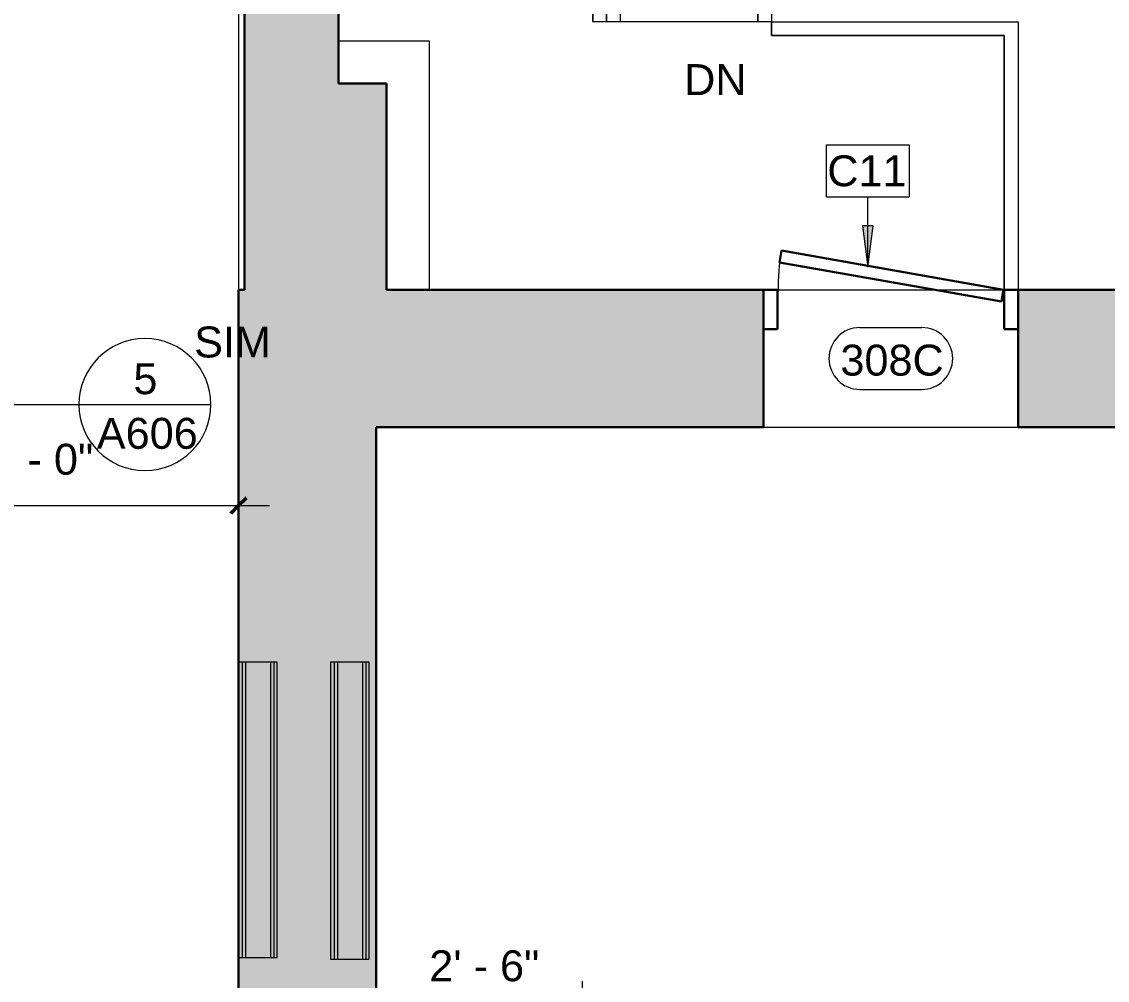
# Model space of a CAD drawing. Header units: inches. Extents: x -1176 to 1474, y -2632 to 978.
# Drawn here: x -621.6 to -463.7, y 463.2 to 602.7 of the extents above; entities that cross this region are included whole.
import ezdxf

# ---------------------------------------------------------------- set-up
doc = ezdxf.new("R2010")
doc.units = ezdxf.units.IN
doc.header["$MEASUREMENT"] = 0
for name, color, linetype, lineweight in [('A-ANNO-DIMS', 211, 'Continuous', 9), ('A-ANNO-DIMS-48', 211, 'Continuous', 9), ('A-ANNO-KEYN', 231, 'Continuous', 9), ('A-ANNO-NOTE', 131, 'Continuous', 9), ('A-ANNO-SYMB', 150, 'Continuous', 9), ('A-DOOR', 31, 'Continuous', 18), ('A-DOOR-FRAM', 31, 'Continuous', 30), ('A-DOOR-IDEN', 31, 'Continuous', 9), ('A-FLOR', 192, 'Continuous', 18), ('A-FLOR-HRAL', 11, 'Continuous', 18), ('A-WALL', 113, 'Continuous', 18), ('A-WALL-PATT', 111, 'Continuous', 18), ('I-WALL', 2, 'Continuous', 18), ('S-STRS', 31, 'Continuous', 18), ('S-STRS-IDEN', 31, 'Continuous', 9)]:
    doc.layers.add(name, color=color, linetype=linetype, lineweight=lineweight)
doc.styles.add('Arial', font='arial.ttf', dxfattribs={"height": 4.5})
doc.styles.add('Swis721 Lt BT', font='swissl.ttf', dxfattribs={"height": 4.5})
doc.styles.add('Swis721 Lt BT_2', font='swissl.ttf', dxfattribs={"height": 0.09375})
doc.dimstyles.new('OTJ_-_3_32__Linear__1_2__Tolerance', dxfattribs={"dimscale": 12, "dimtxt": 4.748918, "dimasz": 0.1875, "dimexe": 0.375, "dimexo": 0.25, "dimgap": 0.25, "dimtad": 1, "dimdec": 1, "dimrnd": 0.5, "dimzin": 3, "dimdsep": 46, "dimlunit": 4, "dimtxsty": 'Swis721 Lt BT', "dimblk1": 'OBLIQUE', "dimblk2": 'OBLIQUE', "dimsah": 1, "dimcen": 0.09, "dimdle": 0.375, "dimazin": 0, "dimtfac": 1, "dimtdec": 4, "dimtix": 1, "dimtmove": 0, "dimatfit": 3, "dimfxl": 1, "dimtvp": 1, "dimfrac": 2, "dimtolj": 1, "dimtzin": 0, "dimarcsym": 2})

# ---------------------------------------------------------------- blocks, each defined once
blk = doc.blocks.new('Single Flush - D2 2_9_ X 6_7_-7506140-3rd Floor Construction')
at = {"layer": 'A-DOOR', "color": 8, "lineweight": 30}
for p, q in [((-15.91, 15.7), (-16.21, 13.97)), ((16.41, 10), (-15.91, 15.7)), ((-16.21, 13.97), (16.1, 8.28)), ((16.1, 8.28), (16.41, 10))]:
    blk.add_line(p, q, dxfattribs=at)
at = {"layer": 'A-DOOR', "lineweight": 9}
blk.add_arc((16.41, 10), 32.81, 170, 180.5, dxfattribs=at)
at = {"layer": 'A-DOOR-FRAM', "color": 8}
for p, q in [((-18.5, 4.25), (-18.5, 10)), ((-18.5, 10), (-16.5, 10)), ((-16.5, 4.25), (-16.5, 10)), ((16.5, 4.25), (16.5, 10)), ((16.5, 10), (18.5, 10)), ((18.5, 4.25), (18.5, 10)), ((-18.5, 4.25), (-16.5, 4.25)), ((16.5, 4.25), (18.5, 4.25))]:
    blk.add_line(p, q, dxfattribs=at)
blk = doc.blocks.new('Top Rail Type - Top Rail_Internal_-7032755-3rd Floor Construction')
at = {"layer": 'A-FLOR-HRAL', "lineweight": 9}
for p, q in [((-536.57, 602.68), (-536.57, 610.68)), ((-534.57, 610.68), (-534.57, 602.68)), ((-534.57, 602.68), (-536.57, 602.68))]:
    blk.add_line(p, q, dxfattribs=at)
blk = doc.blocks.new('Top Rail Type - Top Rail_Internal_-V9-3rd Floor Construction')
at = {"layer": 'A-FLOR-HRAL', "lineweight": 9}
for p, q in [((-536.57, 610.68), (-536.57, 602.68)), ((-534.57, 610.68), (-534.57, 602.68)), ((-534.57, 602.68), (-536.57, 602.68))]:
    blk.add_line(p, q, dxfattribs=at)
blk = doc.blocks.new('Top Rail Type - Top Rail_Internal_-7032767-3rd Floor Construction')
at = {"layer": 'A-FLOR-HRAL', "lineweight": 9}
for p, q in [((-514.57, 602.68), (-514.57, 610.68)), ((-512.57, 610.68), (-512.57, 602.68)), ((-512.57, 602.68), (-514.57, 602.68))]:
    blk.add_line(p, q, dxfattribs=at)
blk = doc.blocks.new('Top Rail Type - Top Rail_Internal_-V10-3rd Floor Construction')
at = {"layer": 'A-FLOR-HRAL', "lineweight": 9}
for p, q in [((-514.57, 610.68), (-514.57, 602.68)), ((-512.57, 610.68), (-512.57, 602.68)), ((-512.57, 602.68), (-514.57, 602.68))]:
    blk.add_line(p, q, dxfattribs=at)
blk = doc.blocks.new('Top Rail Type - Top Rail_Internal_-7041669-3rd Floor Construction')
at = {"layer": 'A-FLOR-HRAL', "lineweight": 9}
for p, q in [((-575.57, 664.87), (-536.57, 664.87)), ((-536.57, 664.87), (-536.57, 602.68)), ((-538.57, 662.87), (-575.57, 662.87)), ((-538.57, 602.68), (-538.57, 662.87)), ((-536.57, 602.68), (-538.57, 602.68))]:
    blk.add_line(p, q, dxfattribs=at)
blk = doc.blocks.new('Top Rail Type - Top Rail_Internal_-V16-3rd Floor Construction')
at = {"layer": 'A-FLOR-HRAL', "lineweight": 9}
for p, q in [((-575.57, 664.87), (-536.57, 664.87)), ((-536.57, 664.87), (-536.57, 602.68)), ((-575.57, 662.87), (-538.57, 662.87)), ((-538.57, 662.87), (-538.57, 602.68)), ((-536.57, 602.68), (-538.57, 602.68))]:
    blk.add_line(p, q, dxfattribs=at)
blk = doc.blocks.new('Top Rail Type - Top Rail_Internal_-7041690-3rd Floor Construction')
at = {"layer": 'A-FLOR-HRAL', "lineweight": 9}
for p, q in [((-512.57, 600.68), (-512.57, 602.68)), ((-512.57, 602.68), (-476.71, 602.68)), ((-476.71, 602.68), (-476.71, 563.68)), ((-478.71, 600.68), (-512.57, 600.68)), ((-478.71, 563.68), (-478.71, 600.68)), ((-476.71, 563.68), (-478.71, 563.68))]:
    blk.add_line(p, q, dxfattribs=at)
blk = doc.blocks.new('Top Rail Type - Top Rail_Internal_-V17-3rd Floor Construction')
at = {"layer": 'A-FLOR-HRAL', "lineweight": 9}
for p, q in [((-512.57, 602.68), (-512.57, 600.68)), ((-512.57, 602.68), (-476.71, 602.68)), ((-476.71, 602.68), (-476.71, 563.68)), ((-512.57, 600.68), (-478.71, 600.68)), ((-478.71, 600.68), (-478.71, 563.68)), ((-476.71, 563.68), (-478.71, 563.68))]:
    blk.add_line(p, q, dxfattribs=at)
blk = doc.blocks.new('Door Tag - Door Tag-41184-3rd Floor Construction')
at = {"layer": 'A-DOOR-IDEN'}
for p, q in [((-0.09375, 0.09375), (0.09375, 0.09375)), ((-0.09375, -0.09375), (0.09375, -0.09375))]:
    blk.add_line(p, q, dxfattribs=at)
for centre, start, end in [((-0.09375, 0), 90, 270), ((0.09375, 0), 270, 90)]:
    blk.add_arc(centre, 0.09375, start, end, dxfattribs=at)
blk = doc.blocks.new('Align symbol - U shaped 2016 - symbol_align 01-8007803-3rd Floor Construction')
at = {"layer": 'A-ANNO-NOTE'}
for points in [[(-0.0156, 0.125), (0.0156, 0.125), (0, 0)], [(1.9844, 0.125), (2.0156, 0.125), (2, 0)]]:
    blk.add_hatch(color=256, dxfattribs=at).paths.add_polyline_path(points, flags=0)
for p, q in [((0, 0.375), (2, 0.375)), ((0, 0), (0, 0.375)), ((2, 0.375), (2, 0))]:
    blk.add_line(p, q, dxfattribs=at)
at = {"layer": 'A-ANNO-NOTE', "insert": (0.8109, 0.5442), "char_height": 0.09375, "width": 0.4545, "attachment_point": 1, "style": 'Swis721 Lt BT_2'}
blk.add_mtext('ALIGN', dxfattribs=at)
blk = doc.blocks.new('DIMBLOCK26-3rd Floor Construction')
at = {"layer": 'A-ANNO-DIMS-48'}
for p, q in [((-570.07, 457.15), (-570.07, 463.06)), ((-540.07, 440.71), (-540.07, 463.06)), ((-574.57, 458.56), (-535.57, 458.56)), ((-570.07, 458.56), (-570.07, 457.15)), ((-540.07, 458.56), (-540.07, 440.71))]:
    blk.add_line(p, q, dxfattribs=at)
at = {"layer": 'A-ANNO-DIMS-48', "lineweight": 50}
for p, q in [((-570.07, 458.56), (-568.95, 459.69)), ((-540.07, 458.56), (-538.95, 459.69)), ((-570.07, 458.56), (-571.2, 457.44)), ((-540.07, 458.56), (-541.2, 457.44))]:
    blk.add_line(p, q, dxfattribs=at)
at = {"layer": 'A-ANNO-DIMS-48', "color": 0, "insert": (-562.34, 467.57), "char_height": 4.5, "width": 17.4579, "attachment_point": 1, "line_spacing_factor": 1.005062, "style": 'Swis721 Lt BT'}
blk.add_mtext('2\' - 6"', dxfattribs=at)
blk = doc.blocks.new('_Oblique')
at = {"color": 0, "linetype": 'ByBlock', "lineweight": -2}
blk.add_line((-0.5, -0.5), (0.5, 0.5), dxfattribs=at)
blk = doc.blocks.new('DIMBLOCK47-3rd Floor Construction')
at = {"layer": 'A-ANNO-DIMS-48'}
for p, q in [((-649.82, 530.86), (-649.82, 536.77)), ((-590.07, 530.86), (-590.07, 536.77)), ((-654.32, 532.27), (-585.57, 532.27)), ((-649.82, 532.27), (-649.82, 530.86)), ((-590.07, 532.27), (-590.07, 530.86))]:
    blk.add_line(p, q, dxfattribs=at)
at = {"layer": 'A-ANNO-DIMS-48', "lineweight": 50}
for p, q in [((-649.82, 532.27), (-650.95, 531.14)), ((-649.82, 532.27), (-648.7, 533.39)), ((-590.07, 532.27), (-591.2, 531.14)), ((-590.07, 532.27), (-588.95, 533.39))]:
    blk.add_line(p, q, dxfattribs=at)
at = {"layer": 'A-ANNO-DIMS-48', "color": 0, "insert": (-627.22, 541.27), "char_height": 4.5, "width": 17.4579, "attachment_point": 1, "line_spacing_factor": 1.005062, "style": 'Swis721 Lt BT'}
blk.add_mtext('5\' - 0"', dxfattribs=at)
blk = doc.blocks.new('Floor Plan - Callout Head-3511279-3rd Floor Construction')
at = {"layer": 'A-ANNO-SYMB'}
blk.add_line((-0.2, 0), (0.2, 0), dxfattribs=at)
for start, end in [(360, 180), (180, 360)]:
    blk.add_arc((0, 0), 0.2, start, end, dxfattribs=at)
blk = doc.blocks.new('Keynote Tag - Keynote Number - Boxed-135510-3rd Floor Construction')
at = {"layer": 'A-ANNO-KEYN'}
for p, q in [((-0.125, -0.0792), (-0.125, 0.0781)), ((-0.125, 0.0781), (0.125, 0.0781)), ((0.125, 0.0781), (0.125, -0.0792)), ((-0.125, -0.0792), (0.125, -0.0792))]:
    blk.add_line(p, q, dxfattribs=at)

msp = doc.modelspace()

# ---------------------------------------------------------------- hatches: boundary and pattern name
at = {"layer": 'A-ANNO-KEYN'}
msp.add_hatch(color=256, dxfattribs=at).paths.add_polyline_path([(-498.56, 566.97), (-497.77, 572.97), (-499.35, 572.97)], flags=0)
at = {"layer": 'A-WALL-PATT', "lineweight": 9}
h = msp.add_hatch(color=7, dxfattribs=at)
h.paths.add_polyline_path([(-575.57, 563.68), (-575.57, 604.87), (-589.2, 604.87), (-589.2, 563.68)], flags=0)
h.paths.add_polyline_path([(-589.2, 644.87), (-575.57, 644.87), (-575.57, 710.37), (-589.2, 710.37), (-589.2, 694.53)], flags=0)
h.paths.add_polyline_path([(-575.57, 746.87), (-575.57, 789.87), (-589.2, 789.87), (-589.2, 746.87)], flags=0)
msp.add_hatch(color=7, dxfattribs=at).paths.add_polyline_path([(-575.57, 563.68), (-568.57, 563.68), (-568.57, 593.68), (-575.57, 593.68)], flags=0)
at = {"layer": 'A-WALL-PATT'}
h = msp.add_hatch(color=250, dxfattribs=at)
h.paths.add_polyline_path([(-22.28, 543.68), (-22.28, 563.68), (-53.53, 563.68), (-53.53, 543.68), (-32.36, 543.68)], flags=0)
h.paths.add_polyline_path([(-590.07, 543.68), (-513.71, 543.68), (-513.71, 563.68), (-590.07, 563.68), (-590.07, 556.36)], flags=0)
h.paths.add_polyline_path([(-351.2, 543.68), (-309.04, 543.68), (-309.04, 563.68), (-377.56, 563.68), (-377.56, 543.68), (-351.7, 543.68)], flags=0)
h.paths.add_polyline_path([(-98.53, 543.68), (-97.77, 543.68), (-97.77, 563.68), (-152.07, 563.68), (-152.07, 543.68), (-99.03, 543.68)], flags=0)
h.paths.add_polyline_path([(-476.71, 543.68), (-421.79, 543.68), (-421.79, 563.68), (-476.71, 563.68)], flags=0)
h.paths.add_polyline_path([(-196.3, 543.68), (-196.3, 563.68), (-264.81, 563.68), (-264.81, 543.68), (-237.96, 543.68)], flags=0)
at = {"layer": 'A-WALL-PATT', "lineweight": 9}
h = msp.add_hatch(color=7, dxfattribs=at)
h.paths.add_polyline_path([(-584.07, 190.25), (-570.07, 190.25), (-570.07, 242.47), (-590.07, 242.47), (-590.07, 190.25)], flags=0)
h.paths.add_polyline_path([(-590.07, 282.47), (-570.07, 282.47), (-570.07, 307.14), (-590.07, 307.14)], flags=0)
h.paths.add_polyline_path([(-570.07, 347.14), (-570.07, 543.68), (-590.07, 543.68), (-590.07, 347.14)], flags=0)

# ---------------------------------------------------------------- linework, layer by layer
at = {"layer": 'A-ANNO-KEYN'}
for p, q in [((-498.56, 566.97), (-498.56, 577.21)), ((-497.77, 572.97), (-499.35, 572.97)), ((-499.35, 572.97), (-498.56, 566.97)), ((-498.56, 566.97), (-497.77, 572.97))]:
    msp.add_line(p, q, dxfattribs=at)
at = {"layer": 'A-ANNO-SYMB'}
msp.add_line((-642.1, 546.97), (-613.3, 546.97), dxfattribs=at)
at = {"layer": 'A-FLOR'}
for p, q in [((-590.07, 653.9), (-590.07, 563.68)), ((-514.57, 602.68), (-534.57, 602.68)), ((-513.71, 563.68), (-478.71, 563.68)), ((-513.71, 543.68), (-476.71, 543.68))]:
    msp.add_line(p, q, dxfattribs=at)
at = {"layer": 'A-WALL', "color": 8, "lineweight": 30}
for p, q in [((-589.2, 604.87), (-589.2, 563.68)), ((-575.57, 593.68), (-575.57, 604.87)), ((-568.57, 593.68), (-575.57, 593.68)), ((-568.57, 563.68), (-568.57, 593.68)), ((-589.2, 563.68), (-590.07, 563.68)), ((-590.07, 563.68), (-590.07, 347.14)), ((-513.71, 563.68), (-568.57, 563.68)), ((-513.71, 563.68), (-513.71, 543.68)), ((-476.71, 563.68), (-421.79, 563.68)), ((-476.71, 563.68), (-476.71, 543.68)), ((-570.07, 543.68), (-513.71, 543.68)), ((-570.07, 445.71), (-570.07, 543.68)), ((-476.71, 543.68), (-421.79, 543.68))]:
    msp.add_line(p, q, dxfattribs=at)
at = {"layer": 'A-WALL', "lineweight": 9}
for p, q in [((-575.57, 599.89), (-562.36, 599.89)), ((-562.36, 599.89), (-562.36, 563.68))]:
    msp.add_line(p, q, dxfattribs=at)
at = {"layer": 'A-WALL'}
for p, q in [((-589.57, 509.5), (-589.57, 466.5)), ((-589.07, 509.5), (-589.07, 466.5)), ((-585.45, 509.5), (-585.45, 466.5)), ((-584.95, 509.5), (-584.95, 466.5)), ((-576.2, 509.5), (-576.2, 466.26)), ((-575.7, 509.5), (-575.7, 466.26)), ((-572.07, 509.5), (-572.07, 466.26)), ((-571.57, 509.5), (-571.57, 466.26))]:
    msp.add_line(p, q, dxfattribs=at)
at = {"layer": 'I-WALL'}
for p, q in [((-584.45, 509.5), (-590.07, 509.5)), ((-584.45, 466.5), (-584.45, 509.5)), ((-571.07, 509.5), (-576.7, 509.5)), ((-576.7, 509.5), (-576.7, 466.26)), ((-571.07, 466.26), (-571.07, 509.5)), ((-590.07, 466.5), (-584.45, 466.5)), ((-576.7, 466.26), (-571.07, 466.26))]:
    msp.add_line(p, q, dxfattribs=at)
at = {"layer": 'S-STRS', "lineweight": 9}
msp.add_line((-514.57, 602.68), (-534.57, 602.68), dxfattribs=at)

# ---------------------------------------------------------------- block references
at = {"layer": 'A-ANNO-KEYN', "xscale": 47.99999999999997, "yscale": 47.99999999999997, "zscale": 47.99999999999997}
msp.add_blockref('Keynote Tag - Keynote Number - Boxed-135510-3rd Floor Construction', (-498.56, 581.02), dxfattribs=at)
at = {"layer": 'A-ANNO-NOTE', "xscale": 48, "yscale": 48, "zscale": 48}
msp.add_blockref('Align symbol - U shaped 2016 - symbol_align 01-8007803-3rd Floor Construction', (-478.73, 443.33), dxfattribs=at)
at = {"layer": 'A-ANNO-SYMB', "xscale": 47.99999999999997, "yscale": 47.99999999999997, "zscale": 47.99999999999997}
msp.add_blockref('Floor Plan - Callout Head-3511279-3rd Floor Construction', (-603.7, 546.97), dxfattribs=at)
at = {"layer": 'A-DOOR'}
msp.add_blockref('Single Flush - D2 2_9_ X 6_7_-7506140-3rd Floor Construction', (-495.21, 553.68), dxfattribs=at)
at = {"layer": 'A-DOOR-IDEN', "xscale": 47.99999999999997, "yscale": 47.99999999999997, "zscale": 47.99999999999997}
msp.add_blockref('Door Tag - Door Tag-41184-3rd Floor Construction', (-495.21, 553.68), dxfattribs=at)
at = {"layer": 'A-FLOR-HRAL', "lineweight": 9}
for name in ['Top Rail Type - Top Rail_Internal_-7032755-3rd Floor Construction', 'Top Rail Type - Top Rail_Internal_-V9-3rd Floor Construction', 'Top Rail Type - Top Rail_Internal_-7032767-3rd Floor Construction', 'Top Rail Type - Top Rail_Internal_-V10-3rd Floor Construction', 'Top Rail Type - Top Rail_Internal_-7041669-3rd Floor Construction', 'Top Rail Type - Top Rail_Internal_-V16-3rd Floor Construction', 'Top Rail Type - Top Rail_Internal_-7041690-3rd Floor Construction', 'Top Rail Type - Top Rail_Internal_-V17-3rd Floor Construction']:
    msp.add_blockref(name, (0, 0), dxfattribs=at)

# ---------------------------------------------------------------- texts
at = {"layer": 'A-ANNO-KEYN', "insert": (-504.45, 583.24), "char_height": 4.5, "width": 14.0895, "attachment_point": 1, "style": 'Arial'}
msp.add_mtext('C11', dxfattribs=at)
at = {"layer": 'A-ANNO-SYMB', "char_height": 4.5, "attachment_point": 1, "style": 'Swis721 Lt BT'}
for s, insert, width in [('SIM', (-596.54, 558.33), 12.8775), ('5', (-605.38, 552.99), 4.0905), ('A606', (-610.7, 545.04), 16.968)]:
    msp.add_mtext(s, dxfattribs=dict(at, insert=insert, width=width))
at = {"layer": 'A-DOOR-IDEN', "insert": (-502.54, 555.69), "char_height": 4.5, "width": 17.574, "attachment_point": 1, "style": 'Swis721 Lt BT'}
msp.add_mtext('308C', dxfattribs=at)
at = {"layer": 'S-STRS-IDEN', "insert": (-525.27, 596.51), "char_height": 4.5, "width": 10.5833, "attachment_point": 1, "line_spacing_factor": 1.005062, "style": 'Swis721 Lt BT'}
msp.add_mtext('DN', dxfattribs=at)

# ---------------------------------------------------------------- dimensions: what is measured, and where the dimension line sits
at = {"layer": 'A-ANNO-DIMS'}
for base, p1, p2, override, picture, middle in [((-590.07068544, 532.26648069), (-649.82068544, 533.85747095), (-590.07068544, 533.85747095), {"dimpost": '<>', "dimfxl": 59.75}, 'DIMBLOCK47-3rd Floor Construction', (-619.94568544, 537.57910798)), ((-540.07, 458.56), (-570.07, 460.15), (-540.07, 437.71), {"dimpost": '<>', "dimfxl": 37.466943}, 'DIMBLOCK26-3rd Floor Construction', (-555.07, 463.87))]:
    dim = msp.add_linear_dim(base=base, p1=p1, p2=p2, dimstyle='OTJ_-_3_32__Linear__1_2__Tolerance', override=override, dxfattribs=at)
    dim.commit()
    dim.dimension.update_dxf_attribs({"geometry": picture, "text_midpoint": middle})

doc.saveas('drawing.dxf')
